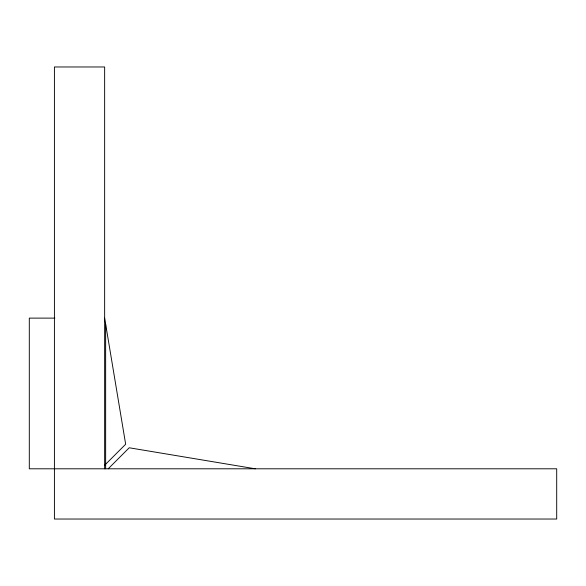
<?xml version="1.0" encoding="UTF-8"?>
<svg xmlns="http://www.w3.org/2000/svg" width="586" height="586" viewBox="0 0 586 586"><rect width="100%" height="100%" fill="white"/><g stroke="black" fill="none" stroke-linecap="round" stroke-linejoin="round"><path stroke-width="0.88" d="M104.645 465.247L125.66 444.232L104.645 318.117M108.198 468.8L129.213 447.777L255.328 468.8M54.872 318.117L29.3 318.117L29.3 468.8L556.7 468.8L556.7 519.028L54.417 519.028L54.417 66.972L104.645 66.972L104.645 468.8M105.648 324.139L105.648 468.8"/></g></svg>
